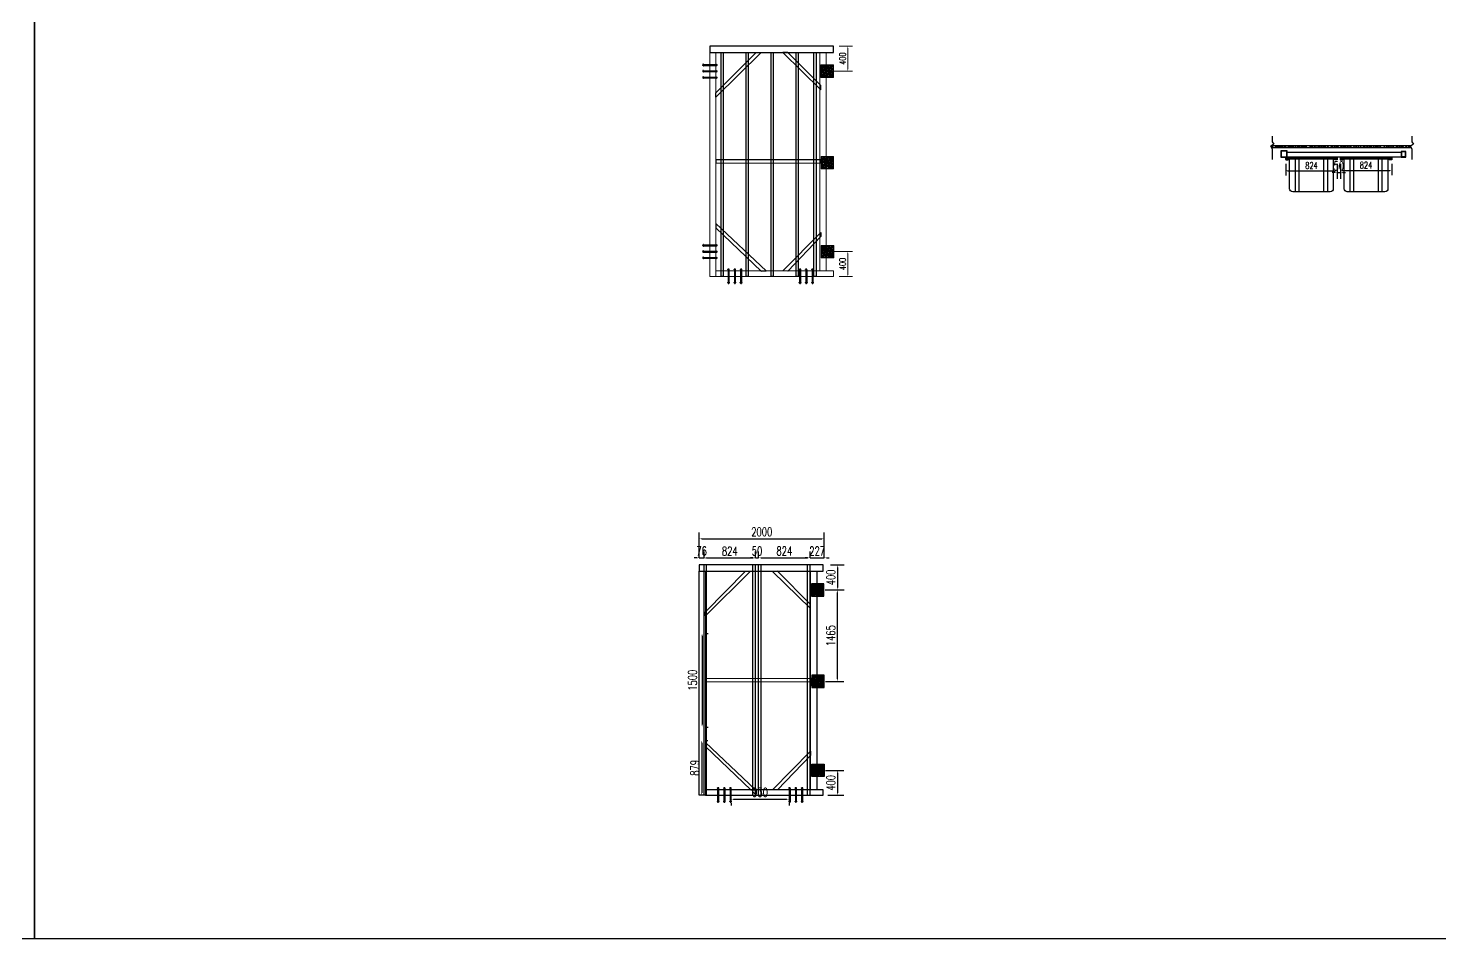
# Model space of a CAD drawing. Extents: x -18540 to 926017, y -610001 to -56924.
# Drawn here: x 24599 to 47185, y -610001 to -595422 of the extents above; entities that cross this region are included whole.
import ezdxf

# ---------------------------------------------------------------- set-up
doc = ezdxf.new("R2010")
doc.units = 0
doc.header["$LTSCALE"] = 10
doc.header["$MEASUREMENT"] = 0
for name, color, linetype in [('BJ02', 2, 'Continuous'), ('W-STEEL_FRAME钢架', 3, 'Continuous'), ('W-STEEL_KEEL钢龙骨', 5, 'Continuous'), ('W-WOOD_FLOOR木地板', 30, 'Continuous'), ('浮箱U槽', 5, 'Continuous'), ('螺栓孔位', 2, 'Continuous')]:
    doc.layers.add(name, color=color, linetype=linetype)
doc.layers.add('文字标注', color=7, linetype='Continuous', lineweight=18)
doc.styles.add('STANDARD_T3', font='simplex.shx', dxfattribs={"width": 0.7, "bigfont": 'gbcbig.shx'})
doc.dimstyles.new('W&&30', dxfattribs={"dimtxt": 105, "dimasz": 30, "dimexe": 75, "dimexo": 90, "dimgap": 30, "dimtad": 1, "dimdec": 0, "dimzin": 0, "dimdsep": 46, "dimtxsty": 'STANDARD_T3', "dimcen": 0.09, "dimclrd": 1, "dimclre": 1, "dimclrt": 7, "dimazin": 2, "dimtfac": 1, "dimtdec": 0, "dimtix": 1, "dimtmove": 2, "dimatfit": 3, "dimfxl": 100, "dimtolj": 1, "dimtzin": 0, "dimarcsym": 0})
doc.dimstyles.new('W&&40', dxfattribs={"dimtxt": 140, "dimasz": 40, "dimexe": 100, "dimexo": 120, "dimgap": 40, "dimtad": 1, "dimdec": 0, "dimzin": 0, "dimdsep": 46, "dimtxsty": 'STANDARD_T3', "dimcen": 0.09, "dimclrd": 1, "dimclre": 1, "dimclrt": 7, "dimazin": 2, "dimtfac": 1, "dimtdec": 0, "dimtix": 1, "dimtmove": 2, "dimatfit": 3, "dimfxl": 100, "dimtolj": 1, "dimtzin": 0, "dimarcsym": 0})

# ---------------------------------------------------------------- blocks, each defined once
blk = doc.blocks.new('01')
h = blk.add_hatch()
h.set_pattern_fill('HOUND', color=77, scale=5)
h.set_pattern_definition([(0, (0, 0), (31.75, 7.9375), [127, -63.5]), (90, (0, 0), (-7.9375, -31.75), [127, -63.5])])
h.paths.add_polyline_path([(50227, 12928), (50227, 12728), (50427, 12728), (50427, 12928)])
h.paths.add_polyline_path([(50382, 12893, -1), (50402, 12893, -1)], flags=16)
h.paths.add_polyline_path([(50252, 12893, -1), (50272, 12893, -1)], flags=16)
h.paths.add_polyline_path([(50402, 12763, -1), (50382, 12763, -1)], flags=16)
h.paths.add_polyline_path([(50272, 12763, -1), (50252, 12763, -1)], flags=16)
at = {"color": 251}
blk.add_lwpolyline([(50227, 12928), (50427, 12928), (50427, 12728), (50227, 12728)], close=True, dxfattribs=at)
at = {"color": 6}
for centre in [(50262, 12893), (50392, 12893), (50262, 12763), (50392, 12763)]:
    blk.add_circle(centre, 10, dxfattribs=at)
blk = doc.blocks.new('*D575')
at = {"layer": 'Defpoints', "color": 0, "transparency": 16777216}
for p in [(37236, -607304), (37271, -607703), (37550, -607703)]:
    blk.add_point(p, dxfattribs=at)
at = {"layer": '浮箱U槽', "color": 1, "lineweight": -2, "transparency": 16777216}
for p, q in [((37356, -607304), (37650, -607304)), ((37550, -607344), (37550, -607663)), ((37391, -607703), (37650, -607703))]:
    blk.add_line(p, q, dxfattribs=at)
at = {"layer": '浮箱U槽', "color": 1, "transparency": 16777216}
for points in [[(37543, -607344), (37557, -607344), (37550, -607304)], [(37543, -607663), (37557, -607663), (37550, -607703)]]:
    blk.add_solid(points, dxfattribs=at)
at = {"layer": '浮箱U槽', "color": 7, "transparency": 16777216, "insert": (37440, -607504), "char_height": 140, "attachment_point": 5, "rotation": 90, "style": 'STANDARD_T3'}
blk.add_mtext('\\A1;400', dxfattribs=at)
blk = doc.blocks.new('*D576')
at = {"layer": 'Defpoints', "color": 0, "transparency": 16777216}
for p in [(37316, -604016), (37552, -604016), (37232, -604415)]:
    blk.add_point(p, dxfattribs=at)
at = {"layer": '浮箱U槽', "color": 1, "lineweight": -2, "transparency": 16777216}
for p, q in [((37436, -604016), (37652, -604016)), ((37552, -604375), (37552, -604056)), ((37352, -604415), (37652, -604415))]:
    blk.add_line(p, q, dxfattribs=at)
at = {"layer": '浮箱U槽', "color": 1, "transparency": 16777216}
for points in [[(37545, -604056), (37558, -604056), (37552, -604016)], [(37545, -604375), (37558, -604375), (37552, -604415)]]:
    blk.add_solid(points, dxfattribs=at)
at = {"layer": '浮箱U槽', "color": 7, "transparency": 16777216, "insert": (37442, -604215), "char_height": 140, "attachment_point": 5, "rotation": 90, "style": 'STANDARD_T3'}
blk.add_mtext('\\A1;400', dxfattribs=at)
blk = doc.blocks.new('*D577')
at = {"layer": 'Defpoints', "color": 0, "transparency": 16777216}
for p in [(37232, -604415), (37550, -604415), (37236, -605880)]:
    blk.add_point(p, dxfattribs=at)
at = {"layer": '浮箱U槽', "color": 1, "lineweight": -2, "transparency": 16777216}
for p, q in [((37352, -604415), (37650, -604415)), ((37550, -605840), (37550, -604455)), ((37356, -605880), (37650, -605880))]:
    blk.add_line(p, q, dxfattribs=at)
at = {"layer": '浮箱U槽', "color": 1, "transparency": 16777216}
for points in [[(37543, -604455), (37557, -604455), (37550, -604415)], [(37543, -605840), (37557, -605840), (37550, -605880)]]:
    blk.add_solid(points, dxfattribs=at)
at = {"layer": '浮箱U槽', "color": 7, "transparency": 16777216, "insert": (37440, -605148), "char_height": 140, "attachment_point": 5, "rotation": 90, "style": 'STANDARD_T3'}
blk.add_mtext('\\A1;1465', dxfattribs=at)
blk = doc.blocks.new('*D578')
at = {"layer": 'Defpoints', "color": 0, "transparency": 16777216}
for p in [(35335, -605111), (35335, -606610), (35380, -606610)]:
    blk.add_point(p, dxfattribs=at)
at = {"layer": '浮箱U槽', "color": 1, "lineweight": -2, "transparency": 16777216}
for p, q in [((35380, -605151), (35380, -606570)), ((35455, -605111), (35480, -605111)), ((35455, -606610), (35480, -606610))]:
    blk.add_line(p, q, dxfattribs=at)
at = {"layer": '浮箱U槽', "color": 1, "transparency": 16777216}
for points in [[(35374, -605151), (35387, -605151), (35380, -605111)], [(35374, -606570), (35387, -606570), (35380, -606610)]]:
    blk.add_solid(points, dxfattribs=at)
at = {"layer": '浮箱U槽', "color": 7, "transparency": 16777216, "insert": (35229, -605861), "char_height": 140, "attachment_point": 5, "rotation": 90, "style": 'STANDARD_T3'}
blk.add_mtext('\\A1;1500', dxfattribs=at)
blk = doc.blocks.new('1')
at = {"lineweight": -3}
for p, q in [((-1521938, 1214338), (-1521935, 1214338)), ((-1521938, 1214336), (-1521931, 1214336)), ((-1521938, 1214336), (-1521914, 1214336)), ((-1521936, 1214341), (-1521936, 1214346)), ((-1521936, 1214346), (-1521916, 1214346)), ((-1521935, 1214341), (-1521936, 1214341)), ((-1521934, 1214347), (-1521932, 1214347)), ((-1521933, 1214352), (-1521931, 1214355)), ((-1521933, 1214136), (-1521933, 1214352)), ((-1521919, 1214352), (-1521933, 1214352)), ((-1521932, 1214347), (-1521919, 1214347)), ((-1521932, 1214346), (-1521932, 1214341)), ((-1521921, 1214355), (-1521931, 1214355)), ((-1521919, 1214352), (-1521921, 1214355)), ((-1521919, 1214347), (-1521921, 1214347)), ((-1521921, 1214346), (-1521921, 1214341)), ((-1521919, 1214136), (-1521919, 1214352)), ((-1521917, 1214341), (-1521916, 1214341)), ((-1521914, 1214338), (-1521917, 1214338)), ((-1521916, 1214341), (-1521916, 1214346)), ((-1521938, 1214136), (-1521931, 1214136)), ((-1521938, 1214136), (-1521914, 1214136)), ((-1521938, 1214134), (-1521935, 1214134)), ((-1521935, 1214131), (-1521936, 1214131)), ((-1521936, 1214131), (-1521936, 1214126)), ((-1521936, 1214126), (-1521916, 1214126)), ((-1521934, 1214125), (-1521932, 1214125)), ((-1521932, 1214126), (-1521932, 1214131)), ((-1521932, 1214125), (-1521919, 1214125)), ((-1521921, 1214126), (-1521921, 1214131)), ((-1521919, 1214125), (-1521921, 1214125)), ((-1521914, 1214134), (-1521917, 1214134)), ((-1521917, 1214131), (-1521916, 1214131)), ((-1521916, 1214131), (-1521916, 1214126))]:
    blk.add_line(p, q, dxfattribs=at)
at = {"color": 1}
for p, q in [((-1521936, 1214346), (-1521934, 1214347)), ((-1521919, 1214347), (-1521916, 1214346))]:
    blk.add_line(p, q, dxfattribs=at)
at = {"color": 6, "lineweight": -3}
for p, q in [((-1521931, 1214136), (-1521931, 1214355)), ((-1521921, 1214136), (-1521921, 1214355))]:
    blk.add_line(p, q, dxfattribs=at)
at = {"lineweight": -3}
for points in [[(-1521933, 1214336), (-1521938, 1214336), (-1521938, 1214338), (-1521914, 1214338), (-1521914, 1214336), (-1521919, 1214336)], [(-1521935, 1214338), (-1521935, 1214341), (-1521917, 1214341), (-1521917, 1214338)], [(-1521933, 1214136), (-1521938, 1214136), (-1521938, 1214134), (-1521914, 1214134), (-1521914, 1214136), (-1521919, 1214136)], [(-1521935, 1214134), (-1521935, 1214131), (-1521917, 1214131), (-1521917, 1214134)]]:
    blk.add_lwpolyline(points, dxfattribs=at)
for centre, radius, start, end in [((-1521934, 1214129), 3.22, 223.6028, 316.3972), ((-1521926, 1214140), 14.7, 248.7607, 291.2393), ((-1521919, 1214129), 3.22, 223.6028, 316.3972)]:
    blk.add_arc(centre, radius, start, end, dxfattribs=at)
blk = doc.blocks.new('螺栓孔位')
at = {"layer": '螺栓孔位', "color": 1, "rotation": 270}
for p in [(-1214244, -1521833), (-1214244, -1521933), (-1214244, -1522033)]:
    blk.add_blockref('1', p, dxfattribs=at)
blk = doc.blocks.new('*D579')
at = {"layer": 'Defpoints', "color": 0, "transparency": 16777216}
for p in [(35844, -607703), (36774, -607703), (36774, -607766)]:
    blk.add_point(p, dxfattribs=at)
at = {"layer": '浮箱U槽', "color": 1, "lineweight": -2, "transparency": 16777216}
for p, q in [((35884, -607766), (36734, -607766)), ((35844, -607823), (35844, -607866)), ((36774, -607823), (36774, -607866))]:
    blk.add_line(p, q, dxfattribs=at)
at = {"layer": '浮箱U槽', "color": 1, "transparency": 16777216}
for points in [[(35884, -607759), (35884, -607772), (35844, -607766)], [(36734, -607759), (36734, -607772), (36774, -607766)]]:
    blk.add_solid(points, dxfattribs=at)
at = {"layer": '浮箱U槽', "color": 7, "transparency": 16777216, "insert": (36309, -607656), "char_height": 140, "attachment_point": 5, "style": 'STANDARD_T3'}
blk.add_mtext('\\A1;930', dxfattribs=at)
blk = doc.blocks.new('*D580')
at = {"layer": 'Defpoints', "color": 0, "transparency": 16777216}
for p in [(35336, -606824), (35336, -607703), (35375, -607703)]:
    blk.add_point(p, dxfattribs=at)
at = {"layer": '浮箱U槽', "color": 1, "lineweight": -2, "transparency": 16777216}
for p, q in [((35375, -606864), (35375, -607663)), ((35456, -606824), (35475, -606824)), ((35456, -607703), (35475, -607703))]:
    blk.add_line(p, q, dxfattribs=at)
at = {"layer": '浮箱U槽', "color": 1, "transparency": 16777216}
for points in [[(35368, -606864), (35382, -606864), (35375, -606824)], [(35368, -607663), (35382, -607663), (35375, -607703)]]:
    blk.add_solid(points, dxfattribs=at)
at = {"layer": '浮箱U槽', "color": 7, "transparency": 16777216, "insert": (35265, -607264), "char_height": 140, "attachment_point": 5, "rotation": 90, "style": 'STANDARD_T3'}
blk.add_mtext('\\A1;879', dxfattribs=at)
blk = doc.blocks.new('*D581')
at = {"layer": 'Defpoints', "color": 0, "transparency": 16777216}
for p in [(35412, -603902), (35336, -604016), (35412, -604016)]:
    blk.add_point(p, dxfattribs=at)
at = {"layer": '浮箱U槽', "color": 1, "lineweight": -2, "transparency": 16777216}
for p, q in [((35296, -603902), (35256, -603902)), ((35336, -603896), (35336, -603802)), ((35336, -603902), (35412, -603902)), ((35412, -603896), (35412, -603802)), ((35452, -603902), (35492, -603902))]:
    blk.add_line(p, q, dxfattribs=at)
at = {"layer": '浮箱U槽', "color": 1, "transparency": 16777216}
for points in [[(35296, -603895), (35296, -603909), (35336, -603902)], [(35452, -603895), (35452, -603909), (35412, -603902)]]:
    blk.add_solid(points, dxfattribs=at)
at = {"layer": '浮箱U槽', "color": 7, "transparency": 16777216, "insert": (35374, -603792), "char_height": 140, "attachment_point": 5, "style": 'STANDARD_T3'}
blk.add_mtext('\\A1;76', dxfattribs=at)
blk = doc.blocks.new('*D582')
at = {"layer": 'Defpoints', "color": 0, "transparency": 16777216}
for p in [(36285, -603902), (36235, -604016), (36285, -604016)]:
    blk.add_point(p, dxfattribs=at)
at = {"layer": '浮箱U槽', "color": 1, "lineweight": -2, "transparency": 16777216}
for p, q in [((36195, -603902), (36155, -603902)), ((36235, -603896), (36235, -603802)), ((36235, -603902), (36285, -603902)), ((36285, -603896), (36285, -603802)), ((36325, -603902), (36365, -603902))]:
    blk.add_line(p, q, dxfattribs=at)
at = {"layer": '浮箱U槽', "color": 1, "transparency": 16777216}
for points in [[(36195, -603895), (36195, -603909), (36235, -603902)], [(36325, -603895), (36325, -603909), (36285, -603902)]]:
    blk.add_solid(points, dxfattribs=at)
at = {"layer": '浮箱U槽', "color": 7, "transparency": 16777216, "insert": (36260, -603792), "char_height": 140, "attachment_point": 5, "style": 'STANDARD_T3'}
blk.add_mtext('\\A1;50', dxfattribs=at)
blk = doc.blocks.new('*D583')
at = {"layer": 'Defpoints', "color": 0, "transparency": 16777216}
for p in [(37109, -603902), (36285, -604016), (37109, -604016)]:
    blk.add_point(p, dxfattribs=at)
at = {"layer": '浮箱U槽', "color": 1, "lineweight": -2, "transparency": 16777216}
for p, q in [((36285, -603896), (36285, -603802)), ((36325, -603902), (37069, -603902)), ((37109, -603896), (37109, -603802))]:
    blk.add_line(p, q, dxfattribs=at)
at = {"layer": '浮箱U槽', "color": 1, "transparency": 16777216}
for points in [[(36325, -603895), (36325, -603909), (36285, -603902)], [(37069, -603895), (37069, -603909), (37109, -603902)]]:
    blk.add_solid(points, dxfattribs=at)
at = {"layer": '浮箱U槽', "color": 7, "transparency": 16777216, "insert": (36697, -603792), "char_height": 140, "attachment_point": 5, "style": 'STANDARD_T3'}
blk.add_mtext('\\A1;824', dxfattribs=at)
blk = doc.blocks.new('*D584')
at = {"layer": 'Defpoints', "color": 0, "transparency": 16777216}
for p in [(37336, -603902), (37109, -604016), (37336, -604016)]:
    blk.add_point(p, dxfattribs=at)
at = {"layer": '浮箱U槽', "color": 1, "lineweight": -2, "transparency": 16777216}
for p, q in [((37069, -603902), (37029, -603902)), ((37109, -603896), (37109, -603802)), ((37109, -603902), (37336, -603902)), ((37336, -603896), (37336, -603802)), ((37376, -603902), (37416, -603902))]:
    blk.add_line(p, q, dxfattribs=at)
at = {"layer": '浮箱U槽', "color": 1, "transparency": 16777216}
for points in [[(37069, -603895), (37069, -603909), (37109, -603902)], [(37376, -603895), (37376, -603909), (37336, -603902)]]:
    blk.add_solid(points, dxfattribs=at)
at = {"layer": '浮箱U槽', "color": 7, "transparency": 16777216, "insert": (37223, -603792), "char_height": 140, "attachment_point": 5, "style": 'STANDARD_T3'}
blk.add_mtext('\\A1;227', dxfattribs=at)
blk = doc.blocks.new('*D585')
at = {"layer": 'Defpoints', "color": 0, "transparency": 16777216}
for p in [(37336, -603597), (35336, -604016), (37336, -604016)]:
    blk.add_point(p, dxfattribs=at)
at = {"layer": '浮箱U槽', "color": 1, "lineweight": -2, "transparency": 16777216}
for p, q in [((35336, -603896), (35336, -603497)), ((37336, -603896), (37336, -603497)), ((35376, -603597), (37296, -603597))]:
    blk.add_line(p, q, dxfattribs=at)
at = {"layer": '浮箱U槽', "color": 1, "transparency": 16777216}
for points in [[(35376, -603590), (35376, -603604), (35336, -603597)], [(37296, -603590), (37296, -603604), (37336, -603597)]]:
    blk.add_solid(points, dxfattribs=at)
at = {"layer": '浮箱U槽', "color": 7, "transparency": 16777216, "insert": (36336, -603487), "char_height": 140, "attachment_point": 5, "style": 'STANDARD_T3'}
blk.add_mtext('\\A1;2000', dxfattribs=at)
blk = doc.blocks.new('*D817')
at = {"layer": 'Defpoints', "color": 0, "transparency": 16777216}
for p in [(44720, -597506), (45544, -597506), (45544, -597703)]:
    blk.add_point(p, dxfattribs=at)
at = {"layer": 'W-STEEL_FRAME钢架', "color": 1, "lineweight": -2, "transparency": 16777216}
for p, q in [((44720, -597596), (44720, -597778)), ((45544, -597596), (45544, -597778)), ((44750, -597703), (45514, -597703))]:
    blk.add_line(p, q, dxfattribs=at)
at = {"layer": 'W-STEEL_FRAME钢架', "color": 1, "transparency": 16777216}
for points in [[(44750, -597698), (44750, -597708), (44720, -597703)], [(45514, -597698), (45514, -597708), (45544, -597703)]]:
    blk.add_solid(points, dxfattribs=at)
at = {"layer": 'W-STEEL_FRAME钢架', "color": 7, "transparency": 16777216, "insert": (45132, -597621), "char_height": 105, "attachment_point": 5, "style": 'STANDARD_T3'}
blk.add_mtext('\\A1;824', dxfattribs=at)
blk = doc.blocks.new('*D818')
at = {"layer": 'Defpoints', "color": 0, "transparency": 16777216}
for p in [(45594, -597506), (46417, -597506), (46417, -597698)]:
    blk.add_point(p, dxfattribs=at)
at = {"layer": 'W-STEEL_FRAME钢架', "color": 1, "lineweight": -2, "transparency": 16777216}
for p, q in [((45594, -597596), (45594, -597773)), ((46417, -597596), (46417, -597773)), ((45624, -597698), (46387, -597698))]:
    blk.add_line(p, q, dxfattribs=at)
at = {"layer": 'W-STEEL_FRAME钢架', "color": 1, "transparency": 16777216}
for points in [[(45624, -597693), (45624, -597703), (45594, -597698)], [(46387, -597693), (46387, -597703), (46417, -597698)]]:
    blk.add_solid(points, dxfattribs=at)
at = {"layer": 'W-STEEL_FRAME钢架', "color": 7, "transparency": 16777216, "insert": (46005, -597616), "char_height": 105, "attachment_point": 5, "style": 'STANDARD_T3'}
blk.add_mtext('\\A1;824', dxfattribs=at)
blk = doc.blocks.new('*D819')
at = {"layer": 'Defpoints', "color": 0, "transparency": 16777216}
for p in [(45544, -597528), (45594, -597528), (45594, -597734)]:
    blk.add_point(p, dxfattribs=at)
at = {"layer": 'W-WOOD_FLOOR木地板', "color": 1, "lineweight": -2, "transparency": 16777216}
for p, q in [((45504, -597734), (45464, -597734)), ((45544, -597648), (45544, -597834)), ((45544, -597734), (45594, -597734)), ((45594, -597648), (45594, -597834)), ((45634, -597734), (45674, -597734))]:
    blk.add_line(p, q, dxfattribs=at)
at = {"layer": 'W-WOOD_FLOOR木地板', "color": 1, "transparency": 16777216}
for points in [[(45504, -597727), (45504, -597740), (45544, -597734)], [(45634, -597727), (45634, -597740), (45594, -597734)]]:
    blk.add_solid(points, dxfattribs=at)
at = {"layer": 'W-WOOD_FLOOR木地板', "color": 7, "transparency": 16777216, "insert": (45569, -597624), "char_height": 140, "attachment_point": 5, "style": 'STANDARD_T3'}
blk.add_mtext('\\A1;50', dxfattribs=at)
blk = doc.blocks.new('800')
at = {"color": 5, "lineweight": -3}
for p, q in [((-460, 520), (-460, 0)), ((-400, 520), (-400, 0)), ((0, 0), (0, 520)), ((60, 0), (60, 520))]:
    blk.add_line(p, q, dxfattribs=at)
at = {"color": 5}
blk.add_lwpolyline([(200, 550), (200, 520), (150, 520), (-550, 520), (-600, 520), (-600, 550)], close=True, dxfattribs=at)
at = {"color": 5, "lineweight": -3}
blk.add_lwpolyline([(150, 520), (150, 50, -0.414214), (100, 0), (-500, 0, -0.414214), (-550, 50), (-550, 520)], format="xyb", dxfattribs=at)
blk = doc.blocks.new('*D1687')
at = {"layer": 'Defpoints', "color": 0, "transparency": 16777216}
for p in [(35412, -603905), (36235, -603902), (35412, -604016)]:
    blk.add_point(p, dxfattribs=at)
at = {"layer": '浮箱U槽', "color": 1, "lineweight": -2, "transparency": 16777216}
for p, q in [((35412, -603896), (35412, -603805)), ((36195, -603905), (35452, -603905)), ((36235, -604022), (36235, -604005))]:
    blk.add_line(p, q, dxfattribs=at)
at = {"layer": '浮箱U槽', "color": 1, "transparency": 16777216}
for points in [[(35452, -603899), (35452, -603912), (35412, -603905)], [(36195, -603899), (36195, -603912), (36235, -603905)]]:
    blk.add_solid(points, dxfattribs=at)
at = {"layer": '浮箱U槽', "color": 7, "transparency": 16777216, "insert": (35824, -603795), "char_height": 140, "attachment_point": 5, "style": 'STANDARD_T3'}
blk.add_mtext('\\A1;824', dxfattribs=at)
blk = doc.blocks.new('*D2230')
at = {"color": 1, "lineweight": -2, "transparency": 16777216}
for p, q in [((36703, -603873), (36916, -603873)), ((36841, -603903), (36841, -604243)), ((36601, -604273), (36916, -604273))]:
    blk.add_line(p, q, dxfattribs=at)
at = {"color": 1, "transparency": 16777216}
for points in [[(36836, -603903), (36846, -603903), (36841, -603873)], [(36836, -604243), (36846, -604243), (36841, -604273)]]:
    blk.add_solid(points, dxfattribs=at)
at = {"layer": 'Defpoints', "color": 0, "transparency": 16777216}
for p in [(36613, -603873), (36511, -604273), (36841, -604273)]:
    blk.add_point(p, dxfattribs=at)
at = {"color": 7, "transparency": 16777216, "insert": (36759, -604073), "char_height": 105, "attachment_point": 5, "rotation": 90, "style": 'STANDARD_T3'}
blk.add_mtext('\\A1;400', dxfattribs=at)
blk = doc.blocks.new('*D2231')
at = {"color": 1, "lineweight": -2, "transparency": 16777216}
for p, q in [((36606, -607162), (36916, -607162)), ((36841, -607531), (36841, -607192)), ((36703, -607561), (36916, -607561))]:
    blk.add_line(p, q, dxfattribs=at)
at = {"color": 1, "transparency": 16777216}
for points in [[(36836, -607192), (36846, -607192), (36841, -607162)], [(36836, -607531), (36846, -607531), (36841, -607561)]]:
    blk.add_solid(points, dxfattribs=at)
at = {"layer": 'Defpoints', "color": 0, "transparency": 16777216}
for p in [(36516, -607162), (36841, -607162), (36613, -607561)]:
    blk.add_point(p, dxfattribs=at)
at = {"color": 7, "transparency": 16777216, "insert": (36759, -607361), "char_height": 105, "attachment_point": 5, "rotation": 90, "style": 'STANDARD_T3'}
blk.add_mtext('\\A1;400', dxfattribs=at)
blk = doc.blocks.new('C-13')
at = {"color": 2}
for points in [[(100.4, -100), (100.4, -3687.7), (0, -3687.7), (0, -100)], [(1980.4, -3687.7), (1980.4, -3597.7), (100.4, -3597.7), (100.4, -3687.7)]]:
    blk.add_lwpolyline(points, close=True, dxfattribs=at)
at = {"color": 6}
blk.add_lwpolyline([(1763.4, -100), (1863.4, -100), (1863.4, -3597.7), (1763.4, -3597.7), (1763.4, -100)], dxfattribs=at)
at = {"layer": 'BJ02', "color": 3}
blk.add_lwpolyline([(0, -100), (1980.4, -100), (1980.4, 0), (0, 0)], close=True, dxfattribs=at)
at = {"layer": 'W-STEEL_FRAME钢架', "color": 1}
for points in [[(99.3, -813.4), (99.3, -747.8), (741.5, -98.4), (821, -99.5), (99.3, -813.4)], [(1780.4, -696), (1780.4, -630.4), (1249.9, -101.1), (1170.4, -102.2), (1780.4, -696)], [(100.4, -2839.7), (100.4, -2905.3), (823.3, -3599.4), (902.8, -3598.3), (100.4, -2839.7)], [(1780.4, -2983.2), (1780.4, -3048.8), (1249.9, -3599.4), (1170.4, -3598.3), (1780.4, -2983.2)]]:
    blk.add_lwpolyline(points, dxfattribs=at)
blk.add_lwpolyline([(1780.4, -1871.1), (1780.4, -1821.1), (100.4, -1816.9), (100.4, -1866.9)], close=True, dxfattribs=at)
at = {"layer": 'W-STEEL_KEEL钢龙骨', "color": 4}
for points in [[(217.3, -100), (217.3, -3687.7), (182.3, -3687.7), (182.3, -100)], [(617.4, -100), (617.4, -3687.7), (582.2, -3687.7), (582.2, -100)], [(1017.4, -100), (1017.4, -3687.7), (982.1, -3687.7), (982.4, -100)], [(1417.4, -100), (1417.4, -3687.7), (1382.1, -3687.7), (1382.4, -100)], [(1703.4, -100), (1703.4, -3687.7), (1668.4, -3687.7), (1668.4, -100)]]:
    blk.add_lwpolyline(points, dxfattribs=at)
at = {"color": 4, "xscale": -1}
for p in [(52206, -13227.4), (52210.1, -14692.1)]:
    blk.add_blockref('01', p, dxfattribs=at)
at = {"color": 4, "rotation": 180}
blk.add_blockref('01', (52210.5, 9539.7), dxfattribs=at)
at = {"color": 4}
for base, p1, p2, picture, middle in [((2209.0976, -399.5148), (1980.4007, -0.0028), (1878.8955, -399.5148), '*D2230', (2126.5976, -199.7588)), ((2209.0976, -3288.1913), (1980.4008, -3687.7033), (1883.4008, -3288.1913), '*D2231', (2126.5976, -3487.9473))]:
    dim = blk.add_linear_dim(base=base, p1=p1, p2=p2, angle=90, dimstyle='W&&30', dxfattribs=at)
    dim.commit()
    dim.dimension.update_dxf_attribs({"geometry": picture, "text_midpoint": middle, "insert": (-34632.3453, 603873.3317)})

msp = doc.modelspace()

# ---------------------------------------------------------------- hatches: boundary and pattern name
at = {"layer": 'W-WOOD_FLOOR木地板', "true_color": 0xcd6928}
h = msp.add_hatch(dxfattribs=at)
h.set_pattern_fill('木材', color=32, scale=10)
h.set_pattern_definition([(50, (-399061.117, -421641.336), (25.923532, 93.1234154), [600, -80, 200, -40]), (50, (-399007.92, -421621.336), (-66.465069, 3.554523), [120, -13.2, 240, -30]), (50, (-399041.117, -421607.336), (113.1698317, 176.5639521), [320, -56, 160, -40])])
edge = h.paths.add_edge_path()
edge.add_line((44485.3, -597307.6), (44479.4, -597311.8))
edge.add_line((44479.4, -597311.8), (44489.4, -597331.6))
edge.add_line((44489.4, -597331.6), (44716.9, -597331.6))
edge.add_line((44716.9, -597331.6), (44716.9, -597330.1))
edge.add_line((44716.9, -597330.1), (44732.2, -597330.1))
edge.add_arc((44732.2, -597333.1), 3, 31.86817, 90.00167, ccw=False)
edge.add_line((44734.7, -597331.6), (44739.1, -597331.6))
edge.add_arc((44741.7, -597333.1), 3, 90.00167, 148.13183, ccw=False)
edge.add_line((44741.7, -597330.1), (44751.9, -597330.1))
edge.add_line((44751.9, -597330.1), (44751.9, -597331.6))
edge.add_line((44751.9, -597331.6), (45116.9, -597331.6))
edge.add_line((45116.9, -597331.6), (45116.9, -597330.1))
edge.add_line((45116.9, -597330.1), (45132.2, -597330.1))
edge.add_arc((45132.2, -597333.1), 3, 31.86817, 90.00167, ccw=False)
edge.add_line((45134.7, -597331.6), (45139.1, -597331.6))
edge.add_arc((45141.7, -597333.1), 3, 90.00167, 148.13183, ccw=False)
edge.add_line((45141.7, -597330.1), (45151.9, -597330.1))
edge.add_line((45151.9, -597330.1), (45151.9, -597331.6))
edge.add_line((45151.9, -597331.6), (45516.9, -597331.6))
edge.add_line((45516.9, -597331.6), (45516.9, -597330.1))
edge.add_line((45516.9, -597330.1), (45532.2, -597330.1))
edge.add_arc((45532.2, -597333.1), 3, 31.86817, 90.00167, ccw=False)
edge.add_line((45534.7, -597331.6), (45539.1, -597331.6))
edge.add_arc((45541.7, -597333.1), 3, 90.00167, 148.13183, ccw=False)
edge.add_line((45541.7, -597330.1), (45551.9, -597330.1))
edge.add_line((45551.9, -597330.1), (45551.9, -597331.6))
edge.add_line((45551.9, -597331.6), (45916.9, -597331.6))
edge.add_line((45916.9, -597331.6), (45916.9, -597330.1))
edge.add_line((45916.9, -597330.1), (45932.2, -597330.1))
edge.add_arc((45932.2, -597333.1), 3, 31.86817, 90.00167, ccw=False)
edge.add_line((45934.7, -597331.6), (45939.1, -597331.6))
edge.add_arc((45941.7, -597333.1), 3, 90.00167, 148.13183, ccw=False)
edge.add_line((45941.7, -597330.1), (45951.9, -597330.1))
edge.add_line((45951.9, -597330.1), (45951.9, -597331.6))
edge.add_line((45951.9, -597331.6), (46316.9, -597331.6))
edge.add_line((46316.9, -597331.6), (46316.9, -597330.1))
edge.add_line((46316.9, -597330.1), (46332.2, -597330.1))
edge.add_arc((46332.2, -597333.1), 3, 31.86817, 90.00167, ccw=False)
edge.add_line((46334.7, -597331.6), (46339.1, -597331.6))
edge.add_arc((46341.7, -597333.1), 3, 90.00167, 148.13183, ccw=False)
edge.add_line((46341.7, -597330.1), (46351.9, -597330.1))
edge.add_line((46351.9, -597330.1), (46351.9, -597331.6))
edge.add_line((46351.9, -597331.6), (46718.6, -597331.6))
edge.add_line((46718.6, -597331.6), (46718.6, -597307.6))
edge.add_line((46718.6, -597307.6), (44485.3, -597307.6))

# ---------------------------------------------------------------- linework, layer by layer
at = {"color": 1, "lineweight": -3}
for p, q in [((44743.6, -597406.8), (46565.2, -597406.8)), ((46565.2, -597484.8), (44671.9, -597484.8))]:
    msp.add_line(p, q, dxfattribs=at)
at = {"color": 2}
for points in [[(44743.6, -597384.8), (44643.6, -597384.8), (44643.6, -597484.8), (44743.6, -597484.8)], [(44738.6, -597389.8), (44648.6, -597389.8), (44648.6, -597479.8), (44738.6, -597479.8)], [(35436, -604115.7), (35436, -607703.4), (35335.6, -607703.4), (35335.6, -604115.7)], [(37316, -607703.4), (37316, -607613.4), (35436, -607613.4), (35436, -607703.4)]]:
    msp.add_lwpolyline(points, close=True, dxfattribs=at)
at = {"color": 6}
for points in [[(46565.2, -597394.8), (46565.2, -597484.8), (46643.2, -597484.8), (46643.2, -597394.8)], [(46572.2, -597401.8), (46572.2, -597477.8), (46636.2, -597477.8), (46636.2, -597401.8)]]:
    msp.add_lwpolyline(points, close=True, dxfattribs=at)
at = {"color": 4}
for points in [[(44719.6, -597484.8), (44719.6, -597527.8), (44759.6, -597527.8), (44759.6, -597523.8), (44723.6, -597523.8), (44723.6, -597488.8), (44759.6, -597488.8), (44759.6, -597484.8)], [(45543.6, -597484.8), (45543.6, -597527.8), (45503.6, -597527.8), (45503.6, -597523.8), (45539.6, -597523.8), (45539.6, -597488.8), (45503.6, -597488.8), (45503.6, -597484.8)], [(45593.5, -597484.8), (45593.5, -597527.8), (45633.5, -597527.8), (45633.5, -597523.8), (45597.5, -597523.8), (45597.5, -597488.8), (45633.5, -597488.8), (45633.5, -597484.8)], [(46417.1, -597484.8), (46417.1, -597527.8), (46377.1, -597527.8), (46377.1, -597523.8), (46413.1, -597523.8), (46413.1, -597488.8), (46377.1, -597488.8), (46377.1, -597484.8)]]:
    msp.add_lwpolyline(points, close=True, dxfattribs=at)
at = {"color": 1}
for points in [[(35434.9, -604829.1), (35434.9, -604763.5), (36077.2, -604114.1), (36156.6, -604115.2), (35434.9, -604829.1)], [(37116, -604711.8), (37116, -604646.1), (36585.5, -604116.8), (36506, -604117.9), (37116, -604711.8)], [(35436, -606855.4), (35436, -606921), (36159, -607615.1), (36238.4, -607614), (35436, -606855.4)], [(37116, -606998.9), (37116, -607064.5), (36585.5, -607615.1), (36506, -607614), (37116, -606998.9)]]:
    msp.add_lwpolyline(points, dxfattribs=at)
at = {"color": 6}
msp.add_lwpolyline([(37116, -604115.7), (37216, -604115.7), (37216, -607613.4), (37116, -607613.4), (37116, -604115.7)], dxfattribs=at)
at = {"color": 1}
msp.add_lwpolyline([(37116, -605886.8), (37116, -605836.8), (35436, -605832.6), (35436, -605882.6)], close=True, dxfattribs=at)
at = {"layer": 'BJ02'}
for points in [[(-18540, -490906.1), (24698.5, -490906.1), (24698.5, -610000.5), (-18540, -610000.5)], [(24698.5, -490906.1), (67937.1, -490906.1), (67937.1, -610000.5), (24698.5, -610000.5)]]:
    msp.add_lwpolyline(points, close=True, dxfattribs=at)
at = {"layer": 'BJ02', "color": 3}
msp.add_lwpolyline([(35335.6, -604115.7), (37316, -604115.7), (37316, -604015.7), (35335.6, -604015.7)], close=True, dxfattribs=at)
at = {"layer": 'W-WOOD_FLOOR木地板', "color": 1}
for points in [[(44504.3, -597148.6), (44504.3, -597240), (44530.1, -597276.3), (44480.1, -597311.8), (44504.3, -597359.5), (44504.3, -597523.4)], [(46738.9, -597148.6), (46738.9, -597240), (46764.7, -597276.3), (46714.7, -597311.8), (46738.9, -597359.5), (46738.9, -597523.4)]]:
    msp.add_lwpolyline(points, dxfattribs=at)
at = {"layer": 'W-WOOD_FLOOR木地板'}
for points in [[(46720.7, -597307.6), (44485.3, -597307.6)], [(44489.4, -597331.6), (46724.7, -597331.6)], [(46718.6, -597331.6), (46718.6, -597307.6)]]:
    msp.add_lwpolyline(points, dxfattribs=at)
at = {"layer": '浮箱U槽'}
for p, q in [((35411.8, -607703.4), (35411.8, -604015.7)), ((35451.8, -607703.4), (35451.8, -604015.7)), ((36195.4, -607703.4), (36195.4, -604015.7)), ((36235.4, -607703.4), (36235.4, -604015.7)), ((36285.3, -607703.4), (36285.3, -604015.7)), ((36325.3, -607703.4), (36325.3, -604015.7)), ((37069.3, -607703.4), (37069.3, -604015.7)), ((37109.3, -607703.4), (37109.3, -604015.7))]:
    msp.add_line(p, q, dxfattribs=at)

# ---------------------------------------------------------------- block references
at = {"color": 4, "xscale": -1, "rotation": 359.999999999999}
for p in [(87558.7, -617243.1), (87562.8, -618707.8)]:
    msp.add_blockref('01', p, dxfattribs=at)
at = {"color": 4, "rotation": 179.9999999999989}
msp.add_blockref('01', (87563.2, -594476), dxfattribs=at)
at = {"layer": '文字标注'}
msp.add_blockref('C-13', (35503.2, -595710.4), dxfattribs=at)
at = {"layer": '浮箱U槽'}
for p in [(45331.6, -598041.3), (46205.6, -598041.3)]:
    msp.add_blockref('800', p, dxfattribs=at)
at = {"layer": '螺栓孔位'}
for p in [(35510.9, -596103.4), (35510.9, -598991.1)]:
    msp.add_blockref('螺栓孔位', p, dxfattribs=at)
at = {"layer": '螺栓孔位', "rotation": 270}
for p in [(35911.1, -599398.6), (37055.4, -599398.6), (35743.5, -607703.9), (36887.8, -607703.9)]:
    msp.add_blockref('螺栓孔位', p, dxfattribs=at)

# ---------------------------------------------------------------- dimensions: what is measured, and where the dimension line sits
at = {"layer": 'W-STEEL_FRAME钢架'}
for base, p1, p2, picture, middle in [((45543.6, -597703.5), (44719.6, -597506.3), (45543.6, -597506.3), '*D817', (45131.6, -597621)), ((46417.1, -597698.3), (45593.5, -597506.3), (46417.1, -597506.3), '*D818', (46005.3, -597615.8))]:
    dim = msp.add_linear_dim(base=base, p1=p1, p2=p2, dimstyle='W&&30', dxfattribs=at)
    dim.commit()
    dim.dimension.update_dxf_attribs({"geometry": picture, "text_midpoint": middle})
at = {"layer": 'W-WOOD_FLOOR木地板'}
dim = msp.add_linear_dim(base=(45593.5, -597733.5), p1=(45543.6, -597527.8), p2=(45593.5, -597527.8), dimstyle='W&&40', dxfattribs=at)
dim.commit()
dim.dimension.update_dxf_attribs({"geometry": '*D819', "text_midpoint": (45568.6, -597623.5)})
at = {"layer": '浮箱U槽'}
for base, p1, p2, picture, middle in [((37336, -603597.1), (35335.6, -604015.7), (37336, -604015.7), '*D585', (36335.8, -603487.1)), ((35411.8, -603902.1), (35335.6, -604015.7), (35411.8, -604015.7), '*D581', (35373.7, -603792.1)), ((35411.8, -603905.4), (36235.4, -603902.1), (35411.8, -604015.7), '*D1687', (35823.6, -603795.4)), ((36285.3, -603902.1), (36235.4, -604015.7), (36285.3, -604015.7), '*D582', (36260.3, -603792.1)), ((37109.3, -603902.1), (36285.3, -604015.7), (37109.3, -604015.7), '*D583', (36697.3, -603792.1)), ((37336, -603902.1), (37109.3, -604015.7), (37336, -604015.7), '*D584', (37222.7, -603792.1)), ((36773.8, -607765.6), (35843.5, -607703.2), (36773.8, -607703.3), '*D579', (36308.7, -607655.6))]:
    dim = msp.add_linear_dim(base=base, p1=p1, p2=p2, dimstyle='W&&40', dxfattribs=at)
    dim.commit()
    dim.dimension.update_dxf_attribs({"geometry": picture, "text_midpoint": middle})
for base, p1, p2, picture, middle in [((37551.5702, -604015.7047), (37231.5375, -604415.2167), (37316.0427, -604015.7047), '*D576', (37441.5702, -604215.4607)), ((37550.1, -604415.2), (37235.6, -605880), (37231.5, -604415.2), '*D577', (37440.1, -605147.6)), ((35374.9, -607703.4), (35335.6, -606824.4), (35335.6, -607703.4), '*D580', (35264.9, -607263.9)), ((37550.1362, -607703.4052), (37236.0428, -607303.8932), (37270.642, -607703.4052), '*D575', (37440.1362, -607503.6492))]:
    dim = msp.add_linear_dim(base=base, p1=p1, p2=p2, angle=90, dimstyle='W&&40', dxfattribs=at)
    dim.commit()
    dim.dimension.update_dxf_attribs({"geometry": picture, "text_midpoint": middle})
dim = msp.add_linear_dim(base=(35380.4, -606610.4), p1=(35335.4, -605110.7), p2=(35335.4, -606610.4), angle=90, dimstyle='W&&40', dxfattribs=at)
dim.commit()
dim.dimension.update_dxf_attribs({"geometry": '*D578', "text_midpoint": (35229, -605860.6), "dimtype": 160})

doc.saveas('drawing.dxf')
